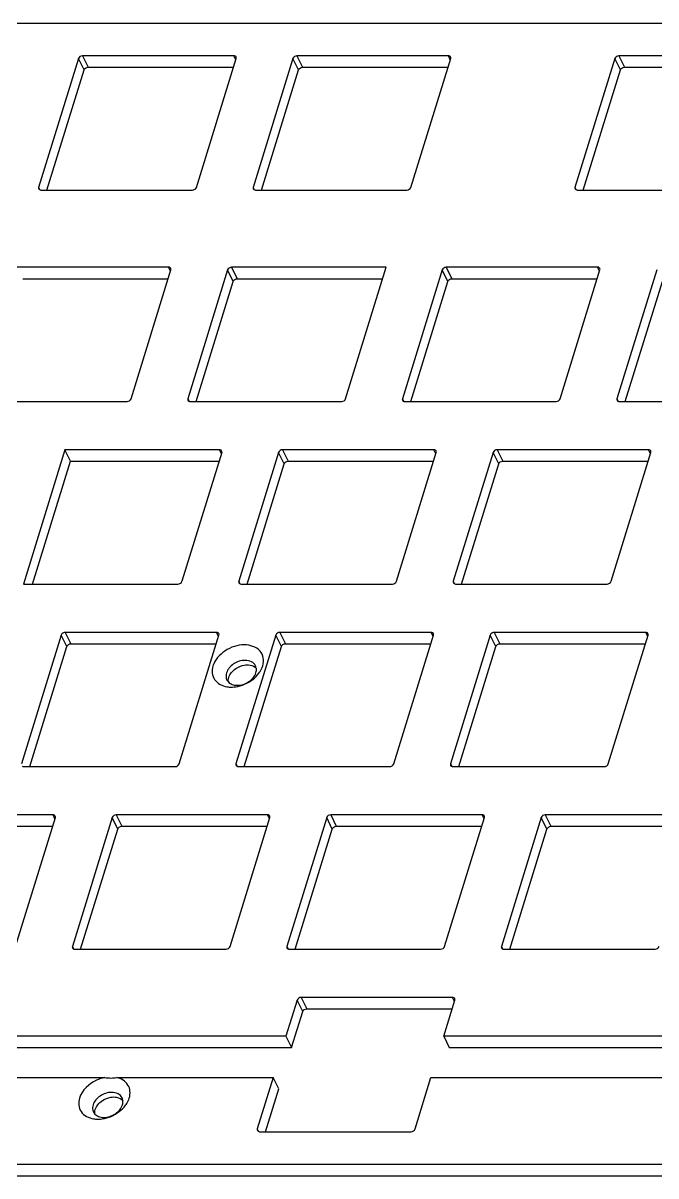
# Model space of a CAD drawing. Header units: millimetres. Extents: x 1786 to 2809, y 1192 to 1909.
# Drawn here: x 2447.8 to 2499.4, y 1702.9 to 1796.9 of the extents above; entities that cross this region are included whole.
import ezdxf

# ---------------------------------------------------------------- set-up
doc = ezdxf.new("R2010")
doc.units = ezdxf.units.MM
doc.header["$LTSCALE"] = 32.67
doc.layers.get('0').update_dxf_attribs({"linetype": 'CONTINUOUS'})

msp = doc.modelspace()

# ---------------------------------------------------------------- linework, layer by layer
at = {"color": 7, "linetype": 'Continuous'}
for p, q in [((2382.47634, 1796.87515), (2698.95381, 1796.87515)), ((2452.33073, 1793.98468), (2449.08462, 1783.48026)), ((2452.78829, 1793.05226), (2452.33073, 1793.98468)), ((2452.6564, 1794.20401), (2453.11397, 1793.2716)), ((2465.00783, 1794.20401), (2452.6564, 1794.20401)), ((2461.95184, 1783.48026), (2465.19795, 1793.98468)), ((2465.16608, 1793.88154), (2465.00783, 1794.20401)), ((2469.83089, 1793.98468), (2466.58478, 1783.48026)), ((2470.28845, 1793.05226), (2469.83089, 1793.98468)), ((2470.15656, 1794.20401), (2470.61412, 1793.2716)), ((2482.50799, 1794.20401), (2470.15656, 1794.20401)), ((2479.452, 1783.48026), (2482.69811, 1793.98468)), ((2482.66624, 1793.88154), (2482.50799, 1794.20401)), ((2496.08112, 1793.98468), (2492.83501, 1783.48026)), ((2496.53869, 1793.05226), (2496.08112, 1793.98468)), ((2496.4068, 1794.20401), (2496.86436, 1793.2716)), ((2508.75823, 1794.20401), (2496.4068, 1794.20401)), ((2449.76254, 1783.26093), (2452.78829, 1793.05226)), ((2453.11397, 1793.2716), (2464.97759, 1793.2716)), ((2467.2627, 1783.26093), (2470.28845, 1793.05226)), ((2470.61412, 1793.2716), (2482.47775, 1793.2716)), ((2493.51294, 1783.26093), (2496.53869, 1793.05226)), ((2496.86436, 1793.2716), (2508.72799, 1793.2716)), ((2449.08462, 1783.48026), (2449.18007, 1783.28576)), ((2449.27474, 1783.26093), (2461.62616, 1783.26093)), ((2466.58478, 1783.48026), (2466.68023, 1783.28576)), ((2466.7749, 1783.26093), (2479.12632, 1783.26093)), ((2492.83501, 1783.48026), (2492.93047, 1783.28576)), ((2493.02513, 1783.26093), (2505.37656, 1783.26093)), ((2459.68156, 1776.96819), (2447.33013, 1776.96819)), ((2456.62557, 1766.24445), (2459.87168, 1776.74886)), ((2459.83981, 1776.64572), (2459.68156, 1776.96819)), ((2464.50462, 1776.74886), (2461.25851, 1766.24445)), ((2464.96218, 1775.81645), (2464.50462, 1776.74886)), ((2464.83029, 1776.96819), (2465.28785, 1776.03578)), ((2477.43962, 1776.96819), (2464.83029, 1776.96819)), ((2474.12573, 1766.24445), (2477.43962, 1776.96819)), ((2482.00477, 1776.74886), (2478.75867, 1766.24445)), ((2482.46234, 1775.81645), (2482.00477, 1776.74886)), ((2482.33045, 1776.96819), (2482.78801, 1776.03578)), ((2494.68188, 1776.96819), (2482.33045, 1776.96819)), ((2491.62589, 1766.24445), (2494.872, 1776.74886)), ((2494.84012, 1776.64572), (2494.68188, 1776.96819)), ((2499.50493, 1776.74886), (2496.25882, 1766.24445)), ((2447.7877, 1776.03578), (2459.65132, 1776.03578)), ((2461.93643, 1766.02512), (2464.96218, 1775.81645)), ((2465.28785, 1776.03578), (2477.15148, 1776.03578)), ((2479.43659, 1766.02512), (2482.46234, 1775.81645)), ((2482.78801, 1776.03578), (2494.65164, 1776.03578)), ((2496.93675, 1766.02512), (2499.9625, 1775.81645)), ((2461.25851, 1766.24445), (2461.35396, 1766.04994)), ((2478.75867, 1766.24445), (2478.85412, 1766.04994)), ((2496.25882, 1766.24445), (2496.35427, 1766.04994)), ((2443.94847, 1766.02512), (2456.29989, 1766.02512)), ((2461.44862, 1766.02512), (2473.80005, 1766.02512)), ((2478.94878, 1766.02512), (2491.30021, 1766.02512)), ((2496.44894, 1766.02512), (2508.80037, 1766.02512)), ((2451.22305, 1762.08498), (2447.84139, 1751.1419)), ((2451.68062, 1761.15257), (2451.22305, 1762.08498)), ((2463.83238, 1762.08498), (2451.22305, 1762.08498)), ((2464.0225, 1761.86565), (2460.77639, 1751.36124)), ((2463.99063, 1761.76251), (2463.83238, 1762.08498)), ((2468.65543, 1761.86565), (2465.40933, 1751.36124)), ((2469.113, 1760.93324), (2468.65543, 1761.86565)), ((2468.98111, 1762.08498), (2469.43867, 1761.15257)), ((2481.33254, 1762.08498), (2468.98111, 1762.08498)), ((2478.27655, 1751.36124), (2481.52266, 1761.86565)), ((2481.49078, 1761.76251), (2481.33254, 1762.08498)), ((2486.15559, 1761.86565), (2482.90948, 1751.36124)), ((2486.61316, 1760.93324), (2486.15559, 1761.86565)), ((2486.48127, 1762.08498), (2486.93883, 1761.15257)), ((2498.8327, 1762.08498), (2486.48127, 1762.08498)), ((2495.77671, 1751.36124), (2499.02282, 1761.86565)), ((2498.99094, 1761.76251), (2498.8327, 1762.08498)), ((2448.58709, 1751.1419), (2451.68062, 1761.15257)), ((2451.68062, 1761.15257), (2463.80214, 1761.15257)), ((2466.08725, 1751.1419), (2469.113, 1760.93324)), ((2469.43867, 1761.15257), (2481.3023, 1761.15257)), ((2483.58741, 1751.1419), (2486.61316, 1760.93324)), ((2486.93883, 1761.15257), (2498.80246, 1761.15257)), ((2447.84139, 1751.1419), (2460.45071, 1751.1419)), ((2465.40933, 1751.36124), (2465.50478, 1751.16673)), ((2465.59944, 1751.1419), (2477.95087, 1751.1419)), ((2482.90948, 1751.36124), (2483.00493, 1751.16673)), ((2483.0996, 1751.1419), (2495.45103, 1751.1419)), ((2450.93106, 1746.98244), (2447.68495, 1736.47803)), ((2451.38862, 1746.05002), (2450.93106, 1746.98244)), ((2451.25673, 1747.20177), (2451.71429, 1746.26936)), ((2463.60816, 1747.20177), (2451.25673, 1747.20177)), ((2460.55217, 1736.47803), (2463.79828, 1746.98244)), ((2463.76641, 1746.8793), (2463.60816, 1747.20177)), ((2468.43121, 1746.98244), (2465.18511, 1736.47803)), ((2468.88878, 1746.05002), (2468.43121, 1746.98244)), ((2468.75689, 1747.20177), (2469.21445, 1746.26936)), ((2481.10832, 1747.20177), (2468.75689, 1747.20177)), ((2478.05233, 1736.47803), (2481.29844, 1746.98244)), ((2481.26656, 1746.8793), (2481.10832, 1747.20177)), ((2485.93137, 1746.98244), (2482.68526, 1736.47803)), ((2486.38894, 1746.05002), (2485.93137, 1746.98244)), ((2486.25705, 1747.20177), (2486.71461, 1746.26936)), ((2498.60848, 1747.20177), (2486.25705, 1747.20177)), ((2495.55249, 1736.47803), (2498.7986, 1746.98244)), ((2498.76672, 1746.8793), (2498.60848, 1747.20177)), ((2448.36287, 1736.25869), (2451.38862, 1746.05002)), ((2451.71429, 1746.26936), (2463.57792, 1746.26936)), ((2465.86303, 1736.25869), (2468.88878, 1746.05002)), ((2469.21445, 1746.26936), (2481.07808, 1746.26936)), ((2483.36319, 1736.25869), (2486.38894, 1746.05002)), ((2486.71461, 1746.26936), (2498.57824, 1746.26936)), ((2447.87506, 1736.25869), (2460.22649, 1736.25869)), ((2465.18511, 1736.47803), (2465.28056, 1736.28352)), ((2465.37522, 1736.25869), (2477.72665, 1736.25869)), ((2482.68526, 1736.47803), (2482.78071, 1736.28352)), ((2482.87538, 1736.25869), (2495.22681, 1736.25869)), ((2450.25882, 1732.31856), (2437.90739, 1732.31856)), ((2450.41707, 1731.99609), (2450.25882, 1732.31856)), ((2455.40755, 1732.31856), (2455.86511, 1731.38614)), ((2467.75898, 1732.31856), (2455.40755, 1732.31856)), ((2467.91722, 1731.99609), (2467.75898, 1732.31856)), ((2472.90771, 1732.31856), (2473.36527, 1731.38614)), ((2485.25914, 1732.31856), (2472.90771, 1732.31856)), ((2485.41738, 1731.99609), (2485.25914, 1732.31856)), ((2490.40787, 1732.31856), (2490.86543, 1731.38614)), ((2502.7593, 1732.31856), (2490.40787, 1732.31856)), ((2438.36495, 1731.38614), (2450.22858, 1731.38614)), ((2447.20283, 1721.59481), (2450.44894, 1732.09923)), ((2455.08187, 1732.09923), (2451.83577, 1721.59481)), ((2455.53944, 1731.16681), (2455.08187, 1732.09923)), ((2455.86511, 1731.38614), (2467.72874, 1731.38614)), ((2464.70299, 1721.59481), (2467.9491, 1732.09923)), ((2472.58203, 1732.09923), (2469.33592, 1721.59481)), ((2473.0396, 1731.16681), (2472.58203, 1732.09923)), ((2473.36527, 1731.38614), (2485.2289, 1731.38614)), ((2482.20315, 1721.59481), (2485.44926, 1732.09923)), ((2490.08219, 1732.09923), (2486.83608, 1721.59481)), ((2490.53976, 1731.16681), (2490.08219, 1732.09923)), ((2490.86543, 1731.38614), (2502.72906, 1731.38614)), ((2452.51369, 1721.37548), (2455.53944, 1731.16681)), ((2470.01385, 1721.37548), (2473.0396, 1731.16681)), ((2487.51401, 1721.37548), (2490.53976, 1731.16681)), ((2451.83577, 1721.59481), (2451.93122, 1721.40031)), ((2452.02588, 1721.37548), (2464.37731, 1721.37548)), ((2469.33592, 1721.59481), (2469.43137, 1721.40031)), ((2469.52604, 1721.37548), (2481.87747, 1721.37548)), ((2486.83608, 1721.59481), (2486.93153, 1721.40031)), ((2487.0262, 1721.37548), (2499.37763, 1721.37548)), ((2470.49597, 1717.43535), (2470.95353, 1716.50293)), ((2482.8474, 1717.43535), (2470.49597, 1717.43535)), ((2483.00564, 1717.11288), (2482.8474, 1717.43535)), ((2470.17029, 1717.21602), (2469.26133, 1714.27462)), ((2470.62786, 1716.2836), (2470.17029, 1717.21602)), ((2470.95353, 1716.50293), (2482.81716, 1716.50293)), ((2482.12856, 1714.27462), (2483.03752, 1717.21602)), ((2469.7189, 1713.34221), (2470.62786, 1716.2836)), ((2469.26133, 1714.27462), (2432.84258, 1714.27462)), ((2469.26133, 1714.27462), (2469.7189, 1713.34221)), ((2482.12856, 1714.27462), (2482.58612, 1713.34221)), ((2518.54731, 1714.27462), (2482.12856, 1714.27462)), ((2433.30015, 1713.34221), (2469.7189, 1713.34221)), ((2482.58612, 1713.34221), (2519.00487, 1713.34221)), ((2432.35433, 1710.90632), (2454.47746, 1710.90632)), ((2455.4553, 1710.90632), (2468.22045, 1710.90632)), ((2468.22045, 1710.90632), (2466.92418, 1706.7116)), ((2468.67801, 1709.9739), (2468.22045, 1710.90632)), ((2479.79141, 1706.7116), (2481.08767, 1710.90632)), ((2481.08767, 1710.90632), (2516.95379, 1710.90632)), ((2467.60211, 1706.49227), (2468.67801, 1709.9739)), ((2466.92418, 1706.7116), (2467.01963, 1706.51709)), ((2467.1143, 1706.49227), (2479.46573, 1706.49227)), ((2670.19625, 1703.81564), (2353.71877, 1703.81564)), ((2354.17633, 1702.88323), (2670.65381, 1702.88323))]:
    msp.add_line(p, q, dxfattribs=at)
for centre, radius, start, end in [((2465.0585, 1743.62977), 0.68567, 194.1777883, 220.9307358), ((2464.78686, 1744.85626), 2.1188, 261.0953888, 265.4470172), ((2465.07819, 1743.64665), 0.71144, 220.9239856, 223.5401171), ((2454.1728, 1708.40356), 0.68569, 194.1779702, 220.9309255), ((2454.19246, 1708.42044), 0.71144, 220.9241576, 223.5402603), ((2453.90115, 1709.63018), 2.11893, 261.1024102, 265.4476762)]:
    msp.add_arc(centre, radius, start, end, dxfattribs=at)
for points in [[(2452.6564, 1794.20401), (2452.52552, 1794.20401), (2452.36937, 1794.10973), (2452.33073, 1793.98468)], [(2465.19795, 1793.98468), (2465.21011, 1794.02402), (2465.20954, 1794.07106), (2465.19145, 1794.10805)], [(2470.15656, 1794.20401), (2470.02568, 1794.20401), (2469.86953, 1794.10973), (2469.83089, 1793.98468)], [(2482.69811, 1793.98468), (2482.71027, 1794.02402), (2482.7097, 1794.07106), (2482.69161, 1794.10805)], [(2496.4068, 1794.20401), (2496.27592, 1794.20401), (2496.11977, 1794.10973), (2496.08112, 1793.98468)], [(2452.78829, 1793.05226), (2452.82693, 1793.17731), (2452.98308, 1793.2716), (2453.11397, 1793.2716)], [(2470.28845, 1793.05226), (2470.32709, 1793.17731), (2470.48324, 1793.2716), (2470.61412, 1793.2716)], [(2496.53869, 1793.05226), (2496.57733, 1793.17731), (2496.73348, 1793.2716), (2496.86436, 1793.2716)], [(2449.08462, 1783.48026), (2449.07246, 1783.44092), (2449.07302, 1783.39389), (2449.09112, 1783.3569)], [(2449.09112, 1783.3569), (2449.10365, 1783.33129), (2449.1248, 1783.30903), (2449.14897, 1783.29391)], [(2449.14897, 1783.29391), (2449.18571, 1783.27093), (2449.2314, 1783.26093), (2449.27474, 1783.26093)], [(2461.62616, 1783.26093), (2461.75705, 1783.26093), (2461.9132, 1783.35522), (2461.95184, 1783.48026)], [(2466.58478, 1783.48026), (2466.57262, 1783.44092), (2466.57318, 1783.39389), (2466.59128, 1783.3569)], [(2466.59128, 1783.3569), (2466.6038, 1783.33129), (2466.62496, 1783.30903), (2466.64913, 1783.29391)], [(2466.64913, 1783.29391), (2466.68587, 1783.27093), (2466.73155, 1783.26093), (2466.7749, 1783.26093)], [(2479.12632, 1783.26093), (2479.25721, 1783.26093), (2479.41336, 1783.35522), (2479.452, 1783.48026)], [(2492.83501, 1783.48026), (2492.82286, 1783.44092), (2492.82342, 1783.39389), (2492.84152, 1783.3569)], [(2492.84152, 1783.3569), (2492.85404, 1783.33129), (2492.8752, 1783.30903), (2492.89936, 1783.29391)], [(2492.89936, 1783.29391), (2492.93611, 1783.27093), (2492.98179, 1783.26093), (2493.02513, 1783.26093)], [(2459.87168, 1776.74886), (2459.88384, 1776.78821), (2459.88327, 1776.83524), (2459.86518, 1776.87223)], [(2464.83029, 1776.96819), (2464.69941, 1776.96819), (2464.54326, 1776.87391), (2464.50462, 1776.74886)], [(2482.33045, 1776.96819), (2482.19957, 1776.96819), (2482.04342, 1776.87391), (2482.00477, 1776.74886)], [(2494.872, 1776.74886), (2494.88415, 1776.78821), (2494.88359, 1776.83524), (2494.8655, 1776.87223)], [(2464.96218, 1775.81645), (2465.00082, 1775.94149), (2465.15697, 1776.03578), (2465.28785, 1776.03578)], [(2482.46234, 1775.81645), (2482.50098, 1775.94149), (2482.65713, 1776.03578), (2482.78801, 1776.03578)], [(2456.29989, 1766.02512), (2456.43078, 1766.02512), (2456.58693, 1766.1194), (2456.62557, 1766.24445)], [(2461.25851, 1766.24445), (2461.24635, 1766.2051), (2461.24691, 1766.15807), (2461.26501, 1766.12108)], [(2461.26501, 1766.12108), (2461.27753, 1766.09547), (2461.29869, 1766.07321), (2461.32286, 1766.0581)], [(2473.80005, 1766.02512), (2473.93093, 1766.02512), (2474.08709, 1766.1194), (2474.12573, 1766.24445)], [(2478.75867, 1766.24445), (2478.74651, 1766.2051), (2478.74707, 1766.15807), (2478.76517, 1766.12108)], [(2478.76517, 1766.12108), (2478.77769, 1766.09547), (2478.79885, 1766.07321), (2478.82301, 1766.0581)], [(2491.30021, 1766.02512), (2491.43109, 1766.02512), (2491.58724, 1766.1194), (2491.62589, 1766.24445)], [(2496.25882, 1766.24445), (2496.24667, 1766.2051), (2496.24723, 1766.15807), (2496.26533, 1766.12108)], [(2496.26533, 1766.12108), (2496.27785, 1766.09547), (2496.29901, 1766.07321), (2496.32317, 1766.0581)], [(2461.32286, 1766.0581), (2461.3596, 1766.03511), (2461.40528, 1766.02512), (2461.44862, 1766.02512)], [(2478.82301, 1766.0581), (2478.85976, 1766.03511), (2478.90544, 1766.02512), (2478.94878, 1766.02512)], [(2496.32317, 1766.0581), (2496.35992, 1766.03511), (2496.4056, 1766.02512), (2496.44894, 1766.02512)], [(2464.0225, 1761.86565), (2464.03466, 1761.90499), (2464.03409, 1761.95203), (2464.016, 1761.98902)], [(2468.98111, 1762.08498), (2468.85023, 1762.08498), (2468.69408, 1761.9907), (2468.65543, 1761.86565)], [(2481.52266, 1761.86565), (2481.53482, 1761.90499), (2481.53425, 1761.95203), (2481.51616, 1761.98902)], [(2486.48127, 1762.08498), (2486.35039, 1762.08498), (2486.19424, 1761.9907), (2486.15559, 1761.86565)], [(2499.02282, 1761.86565), (2499.03497, 1761.90499), (2499.03441, 1761.95203), (2499.01631, 1761.98902)], [(2469.113, 1760.93324), (2469.15164, 1761.05828), (2469.30779, 1761.15257), (2469.43867, 1761.15257)], [(2486.61316, 1760.93324), (2486.6518, 1761.05828), (2486.80795, 1761.15257), (2486.93883, 1761.15257)], [(2460.45071, 1751.1419), (2460.5816, 1751.1419), (2460.73775, 1751.23619), (2460.77639, 1751.36124)], [(2465.40933, 1751.36124), (2465.39717, 1751.32189), (2465.39773, 1751.27486), (2465.41583, 1751.23787)], [(2465.41583, 1751.23787), (2465.42835, 1751.21226), (2465.44951, 1751.19), (2465.47367, 1751.17488)], [(2465.47367, 1751.17488), (2465.51042, 1751.1519), (2465.5561, 1751.1419), (2465.59944, 1751.1419)], [(2477.95087, 1751.1419), (2478.08175, 1751.1419), (2478.23791, 1751.23619), (2478.27655, 1751.36124)], [(2482.90948, 1751.36124), (2482.89733, 1751.32189), (2482.89789, 1751.27486), (2482.91599, 1751.23787)], [(2482.91599, 1751.23787), (2482.92851, 1751.21226), (2482.94967, 1751.19), (2482.97383, 1751.17488)], [(2482.97383, 1751.17488), (2483.01058, 1751.1519), (2483.05626, 1751.1419), (2483.0996, 1751.1419)], [(2495.45103, 1751.1419), (2495.58191, 1751.1419), (2495.73806, 1751.23619), (2495.77671, 1751.36124)], [(2451.25673, 1747.20177), (2451.12585, 1747.20177), (2450.9697, 1747.10749), (2450.93106, 1746.98244)], [(2463.79828, 1746.98244), (2463.81044, 1747.02178), (2463.80987, 1747.06882), (2463.79178, 1747.10581)], [(2468.75689, 1747.20177), (2468.62601, 1747.20177), (2468.46986, 1747.10749), (2468.43121, 1746.98244)], [(2481.29844, 1746.98244), (2481.31059, 1747.02178), (2481.31003, 1747.06882), (2481.29194, 1747.10581)], [(2486.25705, 1747.20177), (2486.12617, 1747.20177), (2485.97002, 1747.10749), (2485.93137, 1746.98244)], [(2498.7986, 1746.98244), (2498.81075, 1747.02178), (2498.81019, 1747.06882), (2498.79209, 1747.10581)], [(2451.38862, 1746.05002), (2451.42726, 1746.17507), (2451.58341, 1746.26936), (2451.71429, 1746.26936)], [(2468.88878, 1746.05002), (2468.92742, 1746.17507), (2469.08357, 1746.26936), (2469.21445, 1746.26936)], [(2486.38894, 1746.05002), (2486.42758, 1746.17507), (2486.58373, 1746.26936), (2486.71461, 1746.26936)], [(2464.41245, 1743.90068), (2464.36922, 1743.76079), (2464.35785, 1743.60378), (2464.39372, 1743.46182)], [(2464.59548, 1743.52771), (2464.63937, 1743.66975), (2464.71594, 1743.80326), (2464.80869, 1743.91946)], [(2464.80869, 1743.91946), (2464.91005, 1744.04645), (2465.03409, 1744.15718), (2465.1689, 1744.24789)], [(2466.54545, 1743.35256), (2466.7377, 1743.50091), (2466.91341, 1743.67531), (2467.05739, 1743.87086)], [(2466.83649, 1744.29037), (2466.82529, 1744.35354), (2466.80512, 1744.41578), (2466.77685, 1744.47337)], [(2466.80721, 1743.90068), (2466.84567, 1744.02514), (2466.85923, 1744.16211), (2466.83649, 1744.29037)], [(2464.56277, 1743.1593), (2464.55532, 1743.21032), (2464.55337, 1743.26237), (2464.55628, 1743.31385)], [(2464.55628, 1743.31385), (2464.56036, 1743.38621), (2464.57408, 1743.45847), (2464.59548, 1743.52771)], [(2464.56247, 1743.15656), (2464.64453, 1743.0702), (2464.75006, 1743.0036), (2464.86088, 1742.95987)], [(2464.61867, 1742.74415), (2464.79957, 1742.72965), (2464.98314, 1742.73725), (2465.16279, 1742.763)], [(2464.86088, 1742.95987), (2464.99766, 1742.90589), (2465.1481, 1742.88235), (2465.29514, 1742.88235)], [(2465.16279, 1742.763), (2465.41127, 1742.79861), (2465.65657, 1742.8693), (2465.88746, 1742.96777)], [(2465.88746, 1742.96777), (2466.12118, 1743.06745), (2466.3443, 1743.19734), (2466.54545, 1743.35256)], [(2447.7493, 1736.29167), (2447.78604, 1736.26869), (2447.83172, 1736.25869), (2447.87506, 1736.25869)], [(2460.22649, 1736.25869), (2460.35737, 1736.25869), (2460.51353, 1736.35298), (2460.55217, 1736.47803)], [(2465.18511, 1736.47803), (2465.17295, 1736.43868), (2465.17351, 1736.39165), (2465.19161, 1736.35466)], [(2465.19161, 1736.35466), (2465.20413, 1736.32905), (2465.22529, 1736.30679), (2465.24945, 1736.29167)], [(2465.24945, 1736.29167), (2465.2862, 1736.26869), (2465.33188, 1736.25869), (2465.37522, 1736.25869)], [(2477.72665, 1736.25869), (2477.85753, 1736.25869), (2478.01368, 1736.35298), (2478.05233, 1736.47803)], [(2482.68526, 1736.47803), (2482.67311, 1736.43868), (2482.67367, 1736.39165), (2482.69177, 1736.35466)], [(2482.69177, 1736.35466), (2482.70429, 1736.32905), (2482.72545, 1736.30679), (2482.74961, 1736.29167)], [(2482.74961, 1736.29167), (2482.78636, 1736.26869), (2482.83204, 1736.25869), (2482.87538, 1736.25869)], [(2495.22681, 1736.25869), (2495.35769, 1736.25869), (2495.51384, 1736.35298), (2495.55249, 1736.47803)], [(2455.40755, 1732.31856), (2455.27667, 1732.31856), (2455.12052, 1732.22428), (2455.08187, 1732.09923)], [(2472.90771, 1732.31856), (2472.77683, 1732.31856), (2472.62068, 1732.22428), (2472.58203, 1732.09923)], [(2490.40787, 1732.31856), (2490.27699, 1732.31856), (2490.12084, 1732.22428), (2490.08219, 1732.09923)], [(2450.44894, 1732.09923), (2450.4611, 1732.13857), (2450.46053, 1732.1856), (2450.44244, 1732.22259)], [(2455.53944, 1731.16681), (2455.57808, 1731.29186), (2455.73423, 1731.38614), (2455.86511, 1731.38614)], [(2467.9491, 1732.09923), (2467.96126, 1732.13857), (2467.96069, 1732.1856), (2467.9426, 1732.22259)], [(2473.0396, 1731.16681), (2473.07824, 1731.29186), (2473.23439, 1731.38614), (2473.36527, 1731.38614)], [(2485.44926, 1732.09923), (2485.46141, 1732.13857), (2485.46085, 1732.1856), (2485.44275, 1732.22259)], [(2490.53976, 1731.16681), (2490.5784, 1731.29186), (2490.73455, 1731.38614), (2490.86543, 1731.38614)], [(2451.83577, 1721.59481), (2451.82361, 1721.55547), (2451.82417, 1721.50844), (2451.84227, 1721.47145)], [(2451.84227, 1721.47145), (2451.85479, 1721.44584), (2451.87595, 1721.42358), (2451.90011, 1721.40846)], [(2451.90011, 1721.40846), (2451.93686, 1721.38547), (2451.98254, 1721.37548), (2452.02588, 1721.37548)], [(2464.37731, 1721.37548), (2464.50819, 1721.37548), (2464.66435, 1721.46977), (2464.70299, 1721.59481)], [(2469.33592, 1721.59481), (2469.32377, 1721.55547), (2469.32433, 1721.50844), (2469.34243, 1721.47145)], [(2469.34243, 1721.47145), (2469.35495, 1721.44584), (2469.37611, 1721.42358), (2469.40027, 1721.40846)], [(2469.40027, 1721.40846), (2469.43702, 1721.38547), (2469.4827, 1721.37548), (2469.52604, 1721.37548)], [(2481.87747, 1721.37548), (2482.00835, 1721.37548), (2482.1645, 1721.46977), (2482.20315, 1721.59481)], [(2486.83608, 1721.59481), (2486.82393, 1721.55547), (2486.82449, 1721.50844), (2486.84258, 1721.47145)], [(2486.84258, 1721.47145), (2486.85511, 1721.44584), (2486.87627, 1721.42358), (2486.90043, 1721.40846)], [(2486.90043, 1721.40846), (2486.93718, 1721.38547), (2486.98286, 1721.37548), (2487.0262, 1721.37548)], [(2499.37763, 1721.37548), (2499.50851, 1721.37548), (2499.66466, 1721.46977), (2499.70331, 1721.59481)], [(2470.49597, 1717.43535), (2470.36509, 1717.43535), (2470.20894, 1717.34106), (2470.17029, 1717.21602)], [(2483.03752, 1717.21602), (2483.04967, 1717.25536), (2483.04911, 1717.30239), (2483.03101, 1717.33938)], [(2470.62786, 1716.2836), (2470.6665, 1716.40865), (2470.82265, 1716.50293), (2470.95353, 1716.50293)], [(2454.47746, 1710.90632), (2454.64568, 1710.88095), (2454.81609, 1710.86591), (2454.98621, 1710.86591)], [(2454.98621, 1710.86591), (2455.14315, 1710.86591), (2455.30076, 1710.87897), (2455.4553, 1710.90632)], [(2453.92297, 1708.69325), (2454.02433, 1708.82024), (2454.14837, 1708.93097), (2454.28317, 1709.02168)], [(2455.95076, 1709.06419), (2455.93956, 1709.12735), (2455.91939, 1709.18957), (2455.89112, 1709.24715)], [(2455.9215, 1708.67449), (2455.95995, 1708.79895), (2455.97351, 1708.93592), (2455.95076, 1709.06419)], [(2453.52673, 1708.67447), (2453.48348, 1708.53458), (2453.47213, 1708.37757), (2453.508, 1708.23561)], [(2453.67705, 1707.93309), (2453.6696, 1707.98411), (2453.66765, 1708.03616), (2453.67055, 1708.08764)], [(2453.67055, 1708.08764), (2453.67463, 1708.16), (2453.68836, 1708.23226), (2453.70975, 1708.3015)], [(2453.67675, 1707.93035), (2453.75881, 1707.84398), (2453.86434, 1707.77739), (2453.97516, 1707.73366)], [(2453.70975, 1708.3015), (2453.75365, 1708.44354), (2453.83022, 1708.57705), (2453.92297, 1708.69325)], [(2455.00192, 1707.74164), (2455.23562, 1707.84132), (2455.45872, 1707.97122), (2455.65985, 1708.12644)], [(2455.65985, 1708.12644), (2455.85208, 1708.2748), (2456.02777, 1708.44919), (2456.17173, 1708.64473)], [(2453.73298, 1707.51794), (2453.91395, 1707.50343), (2454.09759, 1707.51105), (2454.2773, 1707.53682)], [(2453.97516, 1707.73366), (2454.11194, 1707.67968), (2454.26238, 1707.65614), (2454.40942, 1707.65614)], [(2454.2773, 1707.53682), (2454.52576, 1707.57245), (2454.77105, 1707.64316), (2455.00192, 1707.74164)], [(2466.92418, 1706.7116), (2466.91203, 1706.67226), (2466.91259, 1706.62523), (2466.93069, 1706.58824)], [(2466.93069, 1706.58824), (2466.94321, 1706.56263), (2466.96437, 1706.54037), (2466.98853, 1706.52525)], [(2466.98853, 1706.52525), (2467.02528, 1706.50226), (2467.07096, 1706.49227), (2467.1143, 1706.49227)], [(2479.46573, 1706.49227), (2479.59661, 1706.49227), (2479.75276, 1706.58656), (2479.79141, 1706.7116)]]:
    msp.add_open_spline(points, degree=3, dxfattribs=at)
for points, knots in [([(2465.19145, 1794.10805), (2465.16909, 1794.15376), (2465.09814, 1794.19775), (2465.02791, 1794.20401), (2465.00783, 1794.20401)], [0, 0, 0, 0, 0.71707675, 1, 1, 1, 1]), ([(2482.69161, 1794.10805), (2482.66924, 1794.15376), (2482.5983, 1794.19775), (2482.52807, 1794.20401), (2482.50799, 1794.20401)], [0, 0, 0, 0, 0.71707675, 1, 1, 1, 1]), ([(2459.86518, 1776.87223), (2459.84282, 1776.91794), (2459.77187, 1776.96193), (2459.70164, 1776.96819), (2459.68156, 1776.96819)], [0, 0, 0, 0, 0.71707675, 1, 1, 1, 1]), ([(2494.8655, 1776.87223), (2494.84313, 1776.91794), (2494.77218, 1776.96193), (2494.70196, 1776.96819), (2494.68188, 1776.96819)], [0, 0, 0, 0, 0.71707675, 1, 1, 1, 1]), ([(2464.016, 1761.98902), (2463.99364, 1762.03473), (2463.92269, 1762.07872), (2463.85246, 1762.08498), (2463.83238, 1762.08498)], [0, 0, 0, 0, 0.71707675, 1, 1, 1, 1]), ([(2481.51616, 1761.98902), (2481.49379, 1762.03473), (2481.42284, 1762.07872), (2481.35262, 1762.08498), (2481.33254, 1762.08498)], [0, 0, 0, 0, 0.71707675, 1, 1, 1, 1]), ([(2499.01631, 1761.98902), (2498.99395, 1762.03473), (2498.923, 1762.07872), (2498.85277, 1762.08498), (2498.8327, 1762.08498)], [0, 0, 0, 0, 0.71707675, 1, 1, 1, 1]), ([(2463.79178, 1747.10581), (2463.76941, 1747.15152), (2463.69847, 1747.19551), (2463.62824, 1747.20177), (2463.60816, 1747.20177)], [0, 0, 0, 0, 0.71707675, 1, 1, 1, 1]), ([(2481.29194, 1747.10581), (2481.26957, 1747.15152), (2481.19862, 1747.19551), (2481.1284, 1747.20177), (2481.10832, 1747.20177)], [0, 0, 0, 0, 0.71707675, 1, 1, 1, 1]), ([(2498.79209, 1747.10581), (2498.76973, 1747.15152), (2498.69878, 1747.19551), (2498.62855, 1747.20177), (2498.60848, 1747.20177)], [0, 0, 0, 0, 0.71707675, 1, 1, 1, 1]), ([(2467.36163, 1744.46013), (2467.42672, 1744.67077), (2467.47393, 1745.11508), (2467.07227, 1745.95781), (2466.03488, 1746.26989), (2465.03109, 1746.08388), (2464.04894, 1745.61784), (2463.46224, 1744.95615), (2463.30896, 1744.46013)], [0, 0, 0, 0, 0.11218091, 0.21721017, 0.45007797, 0.59024657, 0.73583685, 1, 1, 1, 1]), ([(2465.92452, 1744.919), (2465.59616, 1744.919), (2464.95877, 1744.7099), (2464.50303, 1744.19379), (2464.41245, 1743.90068)], [0, 0, 0, 0, 0.51698181, 1, 1, 1, 1]), ([(2465.1689, 1744.24789), (2465.376, 1744.38726), (2465.69406, 1744.51677), (2466.02305, 1744.54574), (2466.10285, 1744.546)], [0, 0, 0, 0, 0.75776472, 1, 1, 1, 1]), ([(2466.77685, 1744.47337), (2466.70871, 1744.61216), (2466.44631, 1744.85864), (2466.10347, 1744.919), (2465.92452, 1744.919)], [0, 0, 0, 0, 0.46351131, 1, 1, 1, 1]), ([(2466.10285, 1744.546), (2466.17883, 1744.54625), (2466.45153, 1744.52663), (2466.72677, 1744.40108), (2466.85808, 1744.25228)], [0, 0, 0, 0, 0.27687325, 1, 1, 1, 1]), ([(2463.30896, 1744.46013), (2463.25065, 1744.27145), (2463.20182, 1743.87956), (2463.47313, 1743.12138), (2464.07149, 1742.82392), (2464.45889, 1742.763)], [0, 0, 0, 0, 0.25518902, 0.49322705, 1, 1, 1, 1]), ([(2465.29514, 1742.88235), (2465.6235, 1742.88235), (2466.26089, 1743.09146), (2466.71663, 1743.60756), (2466.80721, 1743.90068)], [0, 0, 0, 0, 0.51698181, 1, 1, 1, 1]), ([(2467.05739, 1743.87086), (2467.09169, 1743.91745), (2467.21627, 1744.10071), (2467.31328, 1744.30366), (2467.36163, 1744.46013)], [0, 0, 0, 0, 0.2610443, 1, 1, 1, 1]), ([(2450.44244, 1732.22259), (2450.42007, 1732.2683), (2450.34913, 1732.3123), (2450.2789, 1732.31856), (2450.25882, 1732.31856)], [0, 0, 0, 0, 0.71707675, 1, 1, 1, 1]), ([(2467.9426, 1732.22259), (2467.92023, 1732.2683), (2467.84928, 1732.3123), (2467.77906, 1732.31856), (2467.75898, 1732.31856)], [0, 0, 0, 0, 0.71707675, 1, 1, 1, 1]), ([(2485.44275, 1732.22259), (2485.42039, 1732.2683), (2485.34944, 1732.3123), (2485.27921, 1732.31856), (2485.25914, 1732.31856)], [0, 0, 0, 0, 0.71707675, 1, 1, 1, 1]), ([(2483.03101, 1717.33938), (2483.00865, 1717.38509), (2482.9377, 1717.42909), (2482.86747, 1717.43535), (2482.8474, 1717.43535)], [0, 0, 0, 0, 0.71707675, 1, 1, 1, 1]), ([(2454.47746, 1710.90632), (2454.24185, 1710.85955), (2453.38599, 1710.57764), (2452.61907, 1709.86804), (2452.42312, 1709.23354)], [0, 0, 0, 0, 0.26563705, 1, 1, 1, 1]), ([(2456.47592, 1709.23397), (2456.5315, 1709.41386), (2456.58069, 1709.78557), (2456.35244, 1710.50813), (2455.81398, 1710.82517), (2455.4553, 1710.90632)], [0, 0, 0, 0, 0.25737697, 0.49730512, 1, 1, 1, 1]), ([(2452.42312, 1709.23354), (2452.36486, 1709.04488), (2452.31614, 1708.65301), (2452.58764, 1707.89495), (2453.18601, 1707.59762), (2453.57342, 1707.53675)], [0, 0, 0, 0, 0.25517186, 0.49320547, 1, 1, 1, 1]), ([(2455.03879, 1709.69279), (2454.71043, 1709.69279), (2454.07303, 1709.48369), (2453.61734, 1708.96757), (2453.52673, 1708.67447)], [0, 0, 0, 0, 0.51698181, 1, 1, 1, 1]), ([(2454.28317, 1709.02168), (2454.49028, 1709.16105), (2454.80834, 1709.29056), (2455.13733, 1709.31952), (2455.21713, 1709.31979)], [0, 0, 0, 0, 0.75776471, 1, 1, 1, 1]), ([(2455.89112, 1709.24715), (2455.82299, 1709.38595), (2455.56059, 1709.63243), (2455.21775, 1709.69279), (2455.03879, 1709.69279)], [0, 0, 0, 0, 0.46351134, 1, 1, 1, 1]), ([(2455.21713, 1709.31979), (2455.29311, 1709.32004), (2455.5658, 1709.30042), (2455.84104, 1709.17487), (2455.97235, 1709.02607)], [0, 0, 0, 0, 0.27687329, 1, 1, 1, 1]), ([(2456.17173, 1708.64473), (2456.20602, 1708.69132), (2456.33058, 1708.87457), (2456.42758, 1709.07751), (2456.47592, 1709.23397)], [0, 0, 0, 0, 0.26104396, 1, 1, 1, 1]), ([(2454.40942, 1707.65614), (2454.73779, 1707.65614), (2455.37518, 1707.86525), (2455.83092, 1708.38137), (2455.9215, 1708.67449)], [0, 0, 0, 0, 0.51698315, 1, 1, 1, 1])]:
    msp.add_open_spline(points, degree=3, knots=knots, dxfattribs=at)

doc.saveas('drawing.dxf')
